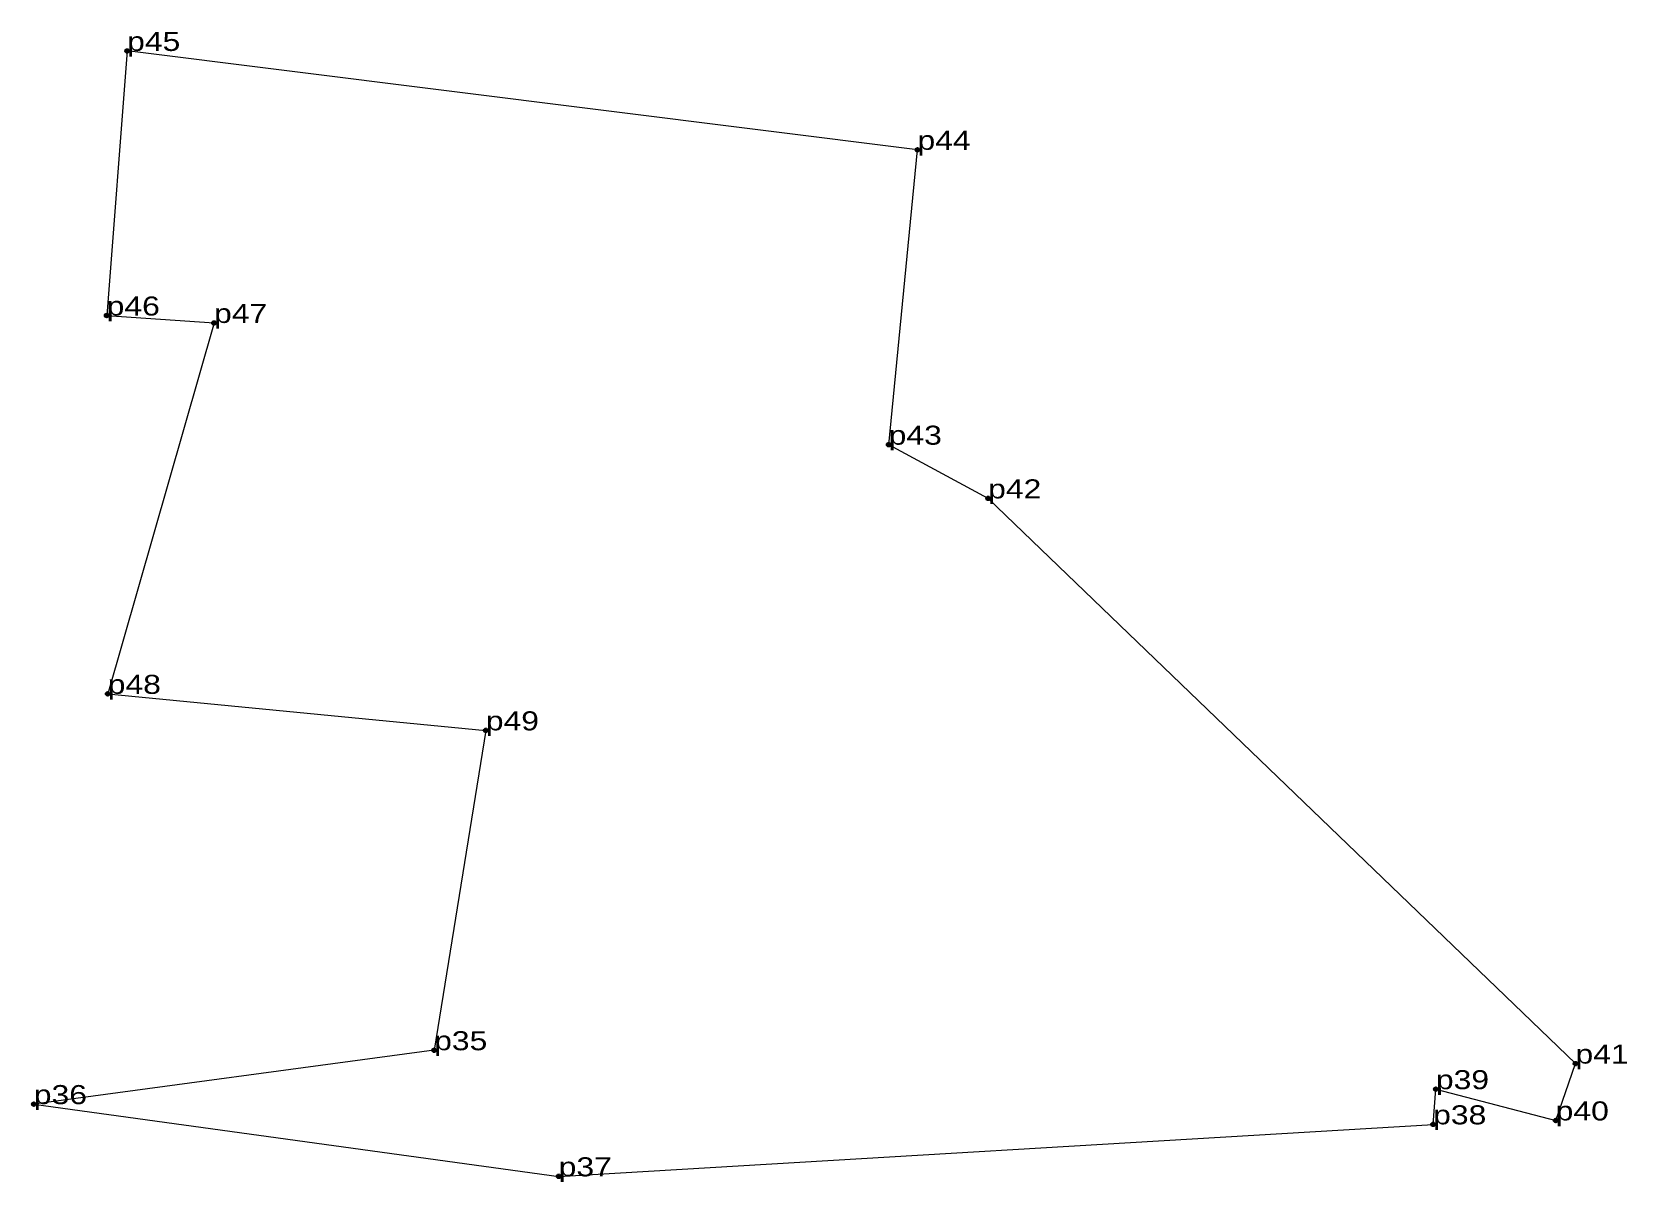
# Model space of a CAD drawing. Header units: metres. Extents: x 533774 to 552142, y 1839666 to 1867663.
# Drawn here: x 534093.6 to 534244.2, y 1849610.9 to 1849719.6 of the extents above; entities that cross this region are included whole.
import ezdxf

# ---------------------------------------------------------------- set-up
doc = ezdxf.new("R2010")
doc.units = ezdxf.units.M
doc.header["$LTSCALE"] = 0.72
doc.header["$PDMODE"] = 32
doc.header["$PDSIZE"] = 0.36
doc.layers.add('10', color=7, linetype='Continuous', lineweight=13)
doc.layers.add('12', color=7, linetype='Continuous')
doc.layers.add('7', color=7, linetype='Continuous')

msp = doc.modelspace()

# ---------------------------------------------------------------- linework, layer by layer
at = {"layer": '10'}
msp.add_lwpolyline([(534131.59, 1849623.4), (534093.79, 1849618.31), (534143.35, 1849611.49), (534225.92, 1849616.4), (534226.18, 1849619.72), (534237.49, 1849616.77), (534239.36, 1849622.14), (534183.9, 1849675.52), (534174.51, 1849680.59), (534177.23, 1849708.44), (534102.6, 1849717.78), (534100.67, 1849692.79), (534110.81, 1849692.09), (534100.77, 1849657.06), (534136.47, 1849653.61)], close=True, dxfattribs=at)
at = {"layer": '7'}
for p in [(534102.6, 1849717.78), (534177.23, 1849708.44), (534100.67, 1849692.79), (534110.81, 1849692.09), (534174.51, 1849680.59), (534183.9, 1849675.52), (534100.77, 1849657.06), (534136.47, 1849653.61), (534131.59, 1849623.4), (534239.36, 1849622.14), (534093.79, 1849618.31), (534226.18, 1849619.72), (534225.92, 1849616.4), (534237.49, 1849616.77), (534143.35, 1849611.49)]:
    msp.add_point(p, dxfattribs=at)

# ---------------------------------------------------------------- texts
at = {"layer": '12', "width": 1.25}
for s, p in [('p45', (534102.6, 1849717.78)), ('p44', (534177.23, 1849708.44)), ('p46', (534100.67, 1849692.79)), ('p47', (534110.81, 1849692.09)), ('p43', (534174.51, 1849680.59)), ('p42', (534183.9, 1849675.52)), ('p48', (534100.77, 1849657.06)), ('p49', (534136.47, 1849653.61)), ('p35', (534131.59, 1849623.4)), ('p41', (534239.36, 1849622.14)), ('p39', (534226.18, 1849619.72)), ('p36', (534093.79, 1849618.31)), ('p40', (534237.49, 1849616.77)), ('p38', (534225.92, 1849616.4)), ('p37', (534143.35, 1849611.49))]:
    msp.add_text(s, height=1.8, dxfattribs=at).set_placement(p)

doc.saveas('drawing.dxf')
